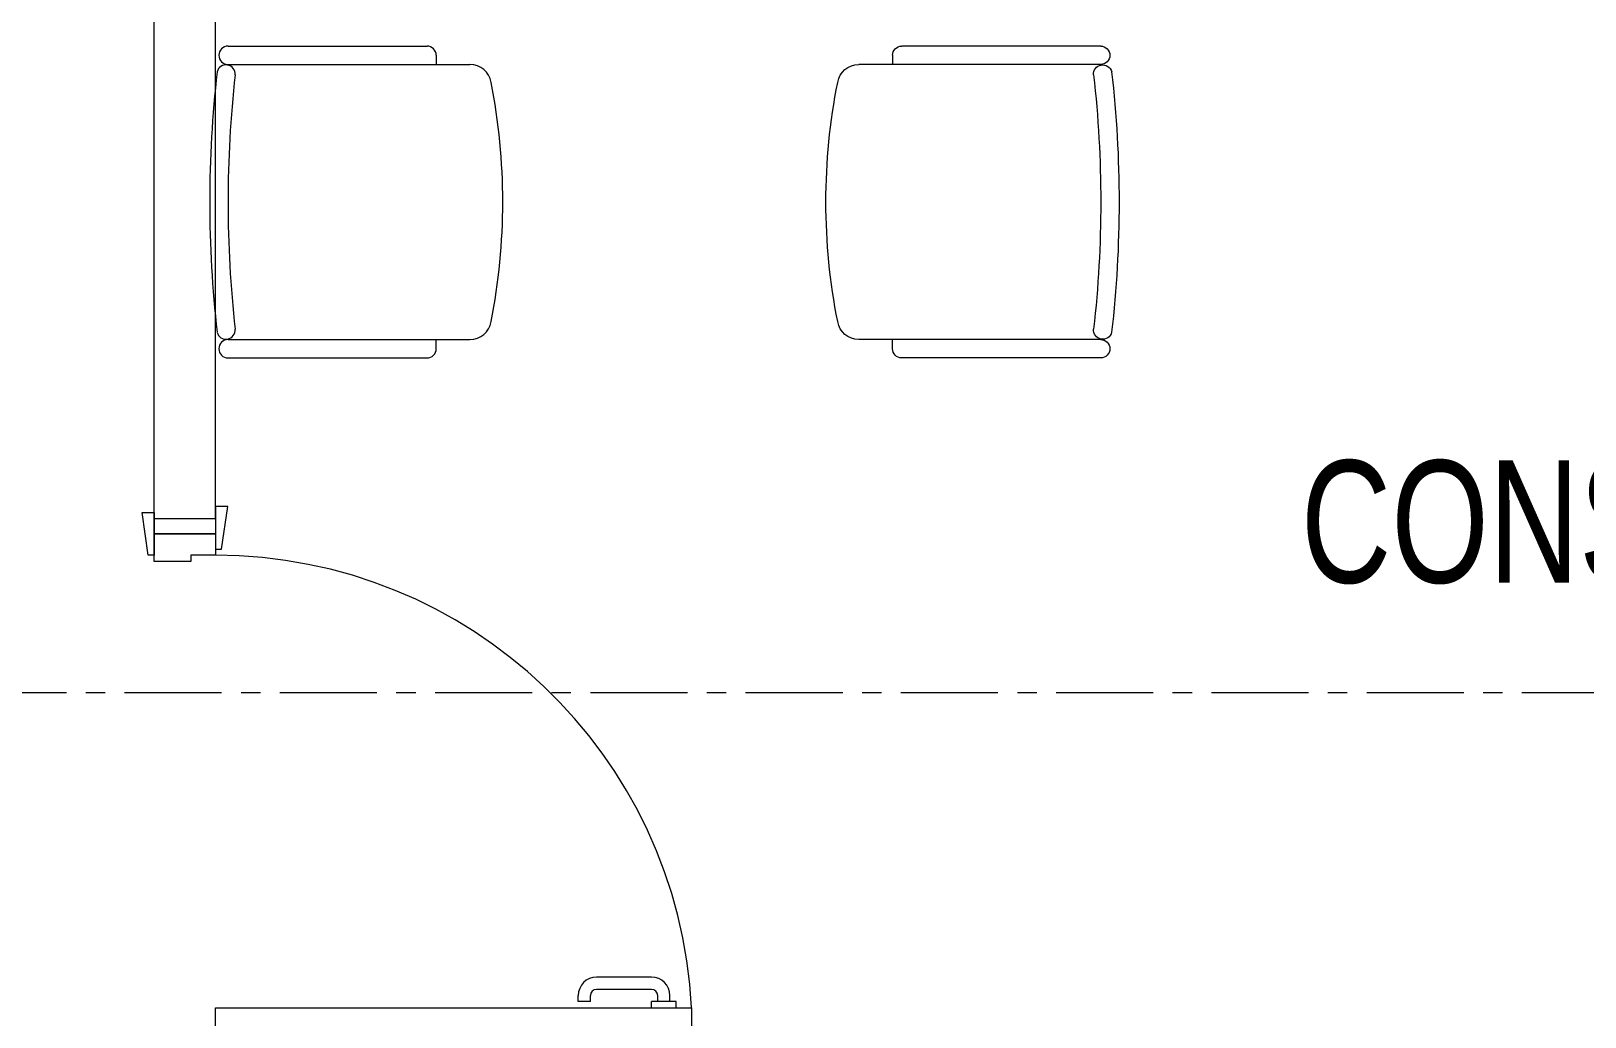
# Model space of a CAD drawing. Header units: millimetres. Extents: x 26027 to 581921, y 7230 to 233891.
# Drawn here: x 533196 to 535738, y 171165 to 172778 of the extents above; entities that cross this region are included whole.
import ezdxf

# ---------------------------------------------------------------- set-up
doc = ezdxf.new("R2010")
doc.units = ezdxf.units.MM
doc.header["$LTSCALE"] = 5
doc.linetypes.add('CENTER', pattern=[50.8, 31.75, -6.35, 6.35, -6.35])
doc.layers.get('0').update_dxf_attribs({"color": 252})
for name, color, linetype, lineweight in [('72_EGR_BASE_TEXT', 252, 'Continuous', 5), ('Medical Equipment and Furniture', 252, 'Continuous', 0), ('Walls', 252, 'Continuous', 5), ('Wooden Joinery', 252, 'Continuous', 5)]:
    doc.layers.add(name, color=color, linetype=linetype, lineweight=lineweight)
doc.layers.add('axes', color=252, linetype='Continuous')
doc.styles.add('X3G_ENTITY_2587EA', font='swisscl.ttf', dxfattribs={"height": 200})

# ---------------------------------------------------------------- blocks, each defined once
blk = doc.blocks.new('GF21016-P')
at = {"color": 0, "extrusion": (-1.24384e-09, -1.20261e-09, -1)}
for p, q in [((0.0128, 0.0179), (0.0128, 0.4136)), ((0.4628, 0.0179), (0.4628, 0.4136)), ((-0.0022, 0.3585), (0.0128, 0.3585)), ((0.4778, 0.3585), (0.4628, 0.3585)), ((-0.0172, 0.0179), (-0.0172, 0.3435)), ((0.4928, 0.0179), (0.4928, 0.3435)), ((0.4778, 0.0029), (0.4778, 0.0029))]:
    blk.add_line(p, q, dxfattribs=at)
for centre, radius, start, end in [((-0.2378, -0.5362), 1.0036, 78.7568, 101.2432), ((-0.0478, 0.4136), 0.035, 0, 80.6557), ((-0.4278, 0.4136), 0.035, 99.3443, 180), ((0.0022, 0.3435), 0.015, 0, 90), ((-0.4778, 0.3435), 0.015, 90, 180), ((-0.0284, 0.0145), 0.015, 284.3864, 95.5209), ((-0.2378, 1.8928), 1.8749, 263.6341, 276.3659), ((-0.4471, 0.0145), 0.015, 84.4791, 255.6136), ((0.0022, 0.0179), 0.015, 270, 0), ((0.0022, 0.0179), 0.015, 180, 270), ((-0.2378, 1.8734), 1.8855, 263.5119, 276.4881), ((-0.4778, 0.0179), 0.015, 270, 0), ((-0.4778, 0.0179), 0.015, 180, 270)]:
    blk.add_arc(centre, radius, start, end, dxfattribs=at)

msp = doc.modelspace()

# ---------------------------------------------------------------- linework, layer by layer
at = {"layer": 'axes', "linetype": 'CENTER', "lineweight": 0}
msp.add_line((544175.8, 171695.3, 2.4), (461277.7, 171695.3, 2.4), dxfattribs=at)
at = {"layer": 'Walls'}
for p, q in [((533397.7, 171980.3, 0), (533397.7, 176152.3, 0)), ((533497.7, 171980.3, 0), (533497.7, 174202.3, 0)), ((533397.7, 171980.3, 0), (533497.7, 171980.3, 0))]:
    msp.add_line(p, q, dxfattribs=at)
at = {"layer": 'Wooden Joinery'}
for p, q in [((534211.2, 171230.3, 0), (534121.2, 171230.3, 0)), ((534211.2, 171210.3, 0), (534121.2, 171210.3, 0)), ((534091.2, 171190.3, 0), (534091.2, 171200.3, 0)), ((534111.2, 171190.3, 0), (534091.2, 171190.3, 0)), ((534111.2, 171190.3, 0), (534111.2, 171200.3, 0)), ((534251.2, 171190.3, 0), (534211.2, 171190.3, 0)), ((534211.2, 171180.3, 0), (534211.2, 171190.3, 0)), ((534221.2, 171190.3, 0), (534221.2, 171200.3, 0)), ((534241.2, 171190.3, 0), (534241.2, 171200.3, 0)), ((534251.2, 171180.3, 0), (534251.2, 171190.3, 0))]:
    msp.add_line(p, q, dxfattribs=at)
at = {"layer": 'Wooden Joinery', "elevation": 0}
for points in [[(533397.7, 171920.3), (533387.7, 171920.3), (533377.7, 171990.3), (533397.7, 171990.3)], [(533497.7, 171930.3), (533507.7, 171930.3), (533517.7, 172000.3), (533497.7, 172000.3)], [(533497.7, 171180.3), (534276.7, 171180.3), (534276.7, 171140.3), (533497.7, 171140.3)]]:
    msp.add_lwpolyline(points, close=True, dxfattribs=at)
for points in [[(533497.7, 171955.3), (533397.7, 171955.3), (533397.7, 171980.3), (533497.7, 171980.3), (533497.7, 171955.3)], [(533497.7, 171955.3), (533497.7, 171920.3), (533457.7, 171920.3), (533457.7, 171910.3), (533397.7, 171910.3), (533397.7, 171955.3), (533497.7, 171955.3)]]:
    msp.add_lwpolyline(points, dxfattribs=at)
at = {"layer": 'Wooden Joinery'}
for centre, radius, start, end in [((533497.7, 171140.3, 0), 780, 2.9395, 90), ((534121.2, 171200.3, 0), 30, 90, 180), ((534211.2, 171200.3, 0), 30, 0, 90), ((534121.2, 171200.3, 0), 10, 90, 180), ((534211.2, 171200.3, 0), 10, 0, 90)]:
    msp.add_arc(centre, radius, start, end, dxfattribs=at)

# ---------------------------------------------------------------- block references
at = {"layer": 'Medical Equipment and Furniture', "extrusion": (-6.8265e-12, 7.77424e-06, -1), "xscale": 1000.000000000002, "yscale": 1000.000000000002, "zscale": 1000.000000000002, "rotation": 89.99856412281453}
msp.add_blockref('GF21016-P', (-533500.4, 172260.3, 1.3), dxfattribs=at)
at = {"layer": 'Medical Equipment and Furniture', "extrusion": (6.8265e-12, 7.77424e-06, -1), "xscale": -1000.000000000002, "yscale": 1000.000000000001, "zscale": 1000.000000000001, "rotation": 270.0014358771854}
msp.add_blockref('GF21016-P', (-534963.8, 172260.3, 1.3), dxfattribs=at)

# ---------------------------------------------------------------- texts
at = {"layer": '72_EGR_BASE_TEXT', "insert": (536423.7, 172075.4), "char_height": 200, "attachment_point": 2, "style": 'X3G_ENTITY_2587EA'}
msp.add_mtext('CONSULTATION ROOM', dxfattribs=at)

doc.saveas('drawing.dxf')
